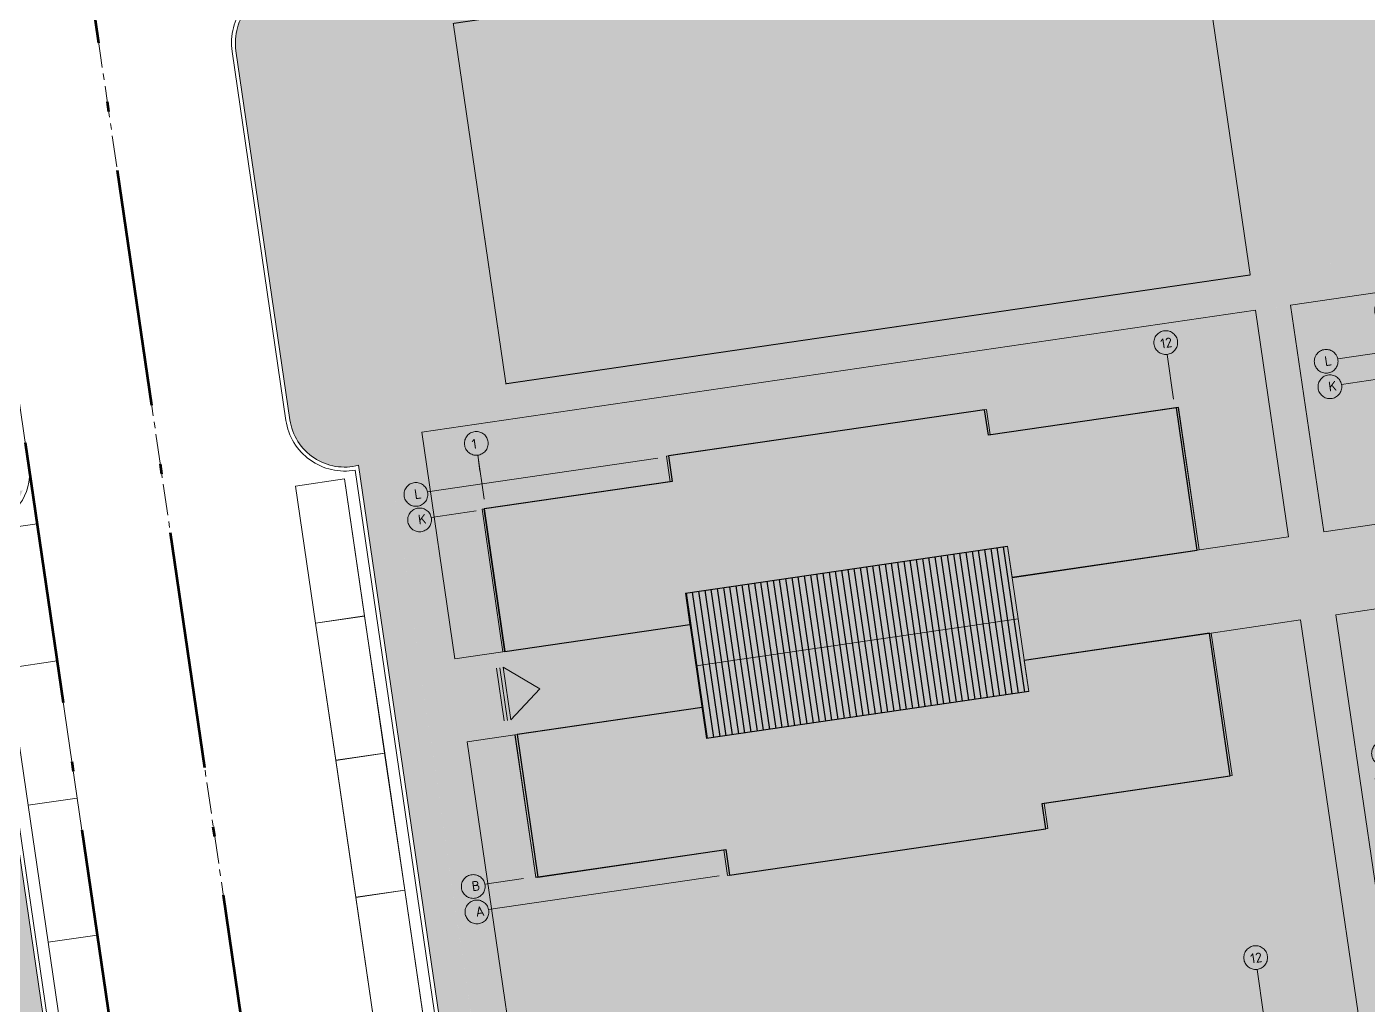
# Model space of a CAD drawing. Header units: metres. Extents: x 2 to 659295185, y -28 to 1124222152.
# Drawn here: x 657146.4 to 657214.2, y 1124262.2 to 1124311.6 of the extents above; entities that cross this region are included whole.
import ezdxf

# ---------------------------------------------------------------- set-up
doc = ezdxf.new("R2010")
doc.units = ezdxf.units.M
doc.header["$MEASUREMENT"] = 0
doc.linetypes.add('ACAD_ISO10W100', pattern=[18.5, 12, -3, 0.5, -3])
doc.linetypes.add('CENTER', pattern=[50.8, 31.75, -6.35, 6.35, -6.35])
doc.layers.get('0').update_dxf_attribs({"linetype": 'CONTINUOUS'})
for name, color, linetype, lineweight in [("a''brocal", 220, 'CONTINUOUS', 15), ("a''EdfCompl-MNS''order-Campo de Juego''1-5_parcel", 53, 'CONTINUOUS', 15), ('ACOTADO 500', 7, 'CONTINUOUS', 15), ('area verde', 76, 'CONTINUOUS', 13), ('eje vial', 1, 'CENTER', 15), ('estaciomamiento', 8, 'CONTINUOUS', 15), ('flecha', 4, 'CONTINUOUS', 15), ('MANZANA URBA', 30, 'ACAD_ISO10W100', 80)]:
    doc.layers.add(name, color=color, linetype=linetype, lineweight=lineweight)
doc.layers.add('AREA ACERA', color=7, linetype='CONTINUOUS', lineweight=15, true_color=0xfbe193)
doc.layers.add('AREA PARQUE JARDIN', color=7, linetype='CONTINUOUS', lineweight=15, true_color=0xb4f698)
doc.layers.add('EDIFICIO', color=7, linetype='CONTINUOUS')
doc.styles.add('СПДС', font='isocpeur.ttf')

# ---------------------------------------------------------------- blocks, each defined once
blk = doc.blocks.new('fundacion edificio')
at = {"layer": 'EDIFICIO', "lineweight": 15, "ltscale": 4, "elevation": 0, "flags": 128}
for points in [[(656675.553, 1124313.759), (656674.5, 1124320.962), (656683.999, 1124322.351), (656683.811, 1124323.637), (656699.989, 1124326.002), (656700.177, 1124324.716), (656709.676, 1124326.105), (656710.729, 1124318.902), (656701.282, 1124317.52), (656701.051, 1124319.099), (656684.774, 1124316.719), (656685.005, 1124315.141), (656675.553, 1124313.759)], [(656676.166, 1124309.563), (656677.22, 1124302.36), (656686.719, 1124303.749), (656686.907, 1124302.462), (656703.085, 1124304.828), (656702.897, 1124306.114), (656712.396, 1124307.503), (656711.343, 1124314.706), (656701.895, 1124313.325), (656702.125, 1124311.752), (656685.848, 1124309.372), (656685.619, 1124310.945), (656676.166, 1124309.563)]]:
    blk.add_lwpolyline(points, dxfattribs=at)
blk = doc.blocks.new('Edificio')
h = blk.add_hatch(color=252)
h.dxf.hatch_style = 1
h.paths.add_polyline_path([(660750.426, 1121426.812), (660750.324, 1121426.812), (660750.324, 1121419.532), (660750.426, 1121419.532)])
h.paths.add_polyline_path([(660760.026, 1121428.112), (660759.924, 1121428.112), (660759.924, 1121426.812), (660760.026, 1121426.812)])
h.paths.add_polyline_path([(660776.274, 1121428.112), (660776.176, 1121428.112), (660776.176, 1121426.812), (660776.274, 1121426.812)])
h.paths.add_polyline_path([(660785.874, 1121426.812), (660785.776, 1121426.812), (660785.776, 1121419.532), (660785.874, 1121419.532)])
h.paths.add_polyline_path([(660785.874, 1121415.292), (660785.776, 1121415.292), (660785.776, 1121408.012), (660785.874, 1121408.012)])
h.paths.add_polyline_path([(660776.274, 1121408.012), (660776.176, 1121408.012), (660776.176, 1121406.712), (660776.274, 1121406.712)])
h.paths.add_polyline_path([(660760.026, 1121408.012), (660759.924, 1121408.012), (660759.924, 1121406.712), (660760.026, 1121406.712)])
h.paths.add_polyline_path([(660750.426, 1121415.292), (660750.324, 1121415.292), (660750.324, 1121408.012), (660750.426, 1121408.012)])
at = {"layer": 'EDIFICIO', "linetype": 'Continuous', "lineweight": 0}
for color, points in [(254, [(660776.326, 1121421.125), (660776.326, 1121421.125), (660776.326, 1121421.125), (660776.326, 1121419.532), (660785.776, 1121419.532), (660785.776, 1121426.812), (660776.176, 1121426.812), (660776.176, 1121428.112), (660760.026, 1121428.112), (660760.026, 1121426.812), (660750.426, 1121426.812), (660750.426, 1121419.532), (660759.876, 1121419.532), (660759.876, 1121421.125)]), (252, [(660759.876, 1121421.128), (660776.326, 1121421.128), (660776.326, 1121413.703), (660759.876, 1121413.703)]), (254, [(660776.176, 1121406.712), (660776.176, 1121408.012), (660785.776, 1121408.012), (660785.776, 1121415.292), (660776.326, 1121415.292), (660776.326, 1121413.7), (660759.876, 1121413.7), (660759.876, 1121415.292), (660750.426, 1121415.292), (660750.426, 1121408.012), (660760.026, 1121408.012), (660760.026, 1121406.712)])]:
    blk.add_hatch(color=color, dxfattribs=at).paths.add_polyline_path(points)
at = {"layer": 'EDIFICIO', "linetype": 'Continuous', "ltscale": 0.4}
h = blk.add_hatch(dxfattribs=at)
h.set_pattern_fill('LINE', color=9, scale=0.1, angle=90)
h.set_pattern_definition([(90, (6e-11, -1e-11), (-0.3175, 0), [])])
h.paths.add_polyline_path([(660759.877, 1121421.128), (660776.326, 1121421.128), (660776.326, 1121413.703), (660759.877, 1121413.703)])
at = {"elevation": 0}
for points in [[(660776.326, 1121419.532), (660785.776, 1121419.532), (660785.776, 1121426.812), (660776.176, 1121426.812), (660776.176, 1121428.112), (660760.026, 1121428.112), (660760.026, 1121426.812), (660750.426, 1121426.812), (660750.426, 1121419.532), (660759.876, 1121419.532)], [(660759.876, 1121415.292), (660750.426, 1121415.292), (660750.426, 1121408.012), (660760.026, 1121408.012), (660760.026, 1121406.712), (660776.176, 1121406.712), (660776.176, 1121408.012), (660785.776, 1121408.012), (660785.776, 1121415.292), (660776.326, 1121415.292)]]:
    blk.add_lwpolyline(points, dxfattribs=at)
at = {"layer": 'EDIFICIO', "lineweight": 0}
for p, q in [((660750.501, 1121427.305), (660750.501, 1121429.544)), ((660750.501, 1121428.733), (660750.501, 1121429.264))]:
    blk.add_line(p, q, dxfattribs=at)
at = {"layer": 'EDIFICIO', "linetype": 'CENTER', "lineweight": 0}
for p, q in [((660785.701, 1121427.264), (660785.701, 1121429.544)), ((660759.493, 1121428.078), (660747.726, 1121428.078)), ((660750.017, 1121426.77), (660747.726, 1121426.77)), ((660749.698, 1121408.053), (660747.726, 1121408.053)), ((660759.493, 1121406.753), (660747.726, 1121406.753))]:
    blk.add_line(p, q, dxfattribs=at)
at = {"layer": 'EDIFICIO'}
for p, q in [((660750.426, 1121419.535), (660750.426, 1121426.812, 0)), ((660759.876, 1121421.128), (660776.326, 1121421.128))]:
    blk.add_line(p, q, dxfattribs=at)
at = {"layer": 'EDIFICIO', "linetype": 'Continuous', "lineweight": 0}
for p, q in [((660776.326, 1121421.128), (660759.876, 1121421.128)), ((660759.876, 1121421.128), (660759.876, 1121419.533)), ((660759.876, 1121421.128), (660776.326, 1121421.128)), ((660759.876, 1121413.703), (660759.876, 1121421.128)), ((660776.326, 1121419.533), (660776.326, 1121421.128)), ((660776.326, 1121421.128), (660776.326, 1121413.703)), ((660759.876, 1121417.415), (660776.327, 1121417.415)), ((660776.326, 1121413.703), (660776.326, 1121415.293))]:
    blk.add_line(p, q, dxfattribs=at)
at = {"layer": 'EDIFICIO', "linetype": 'Continuous', "lineweight": 0, "flags": 128}
blk.add_lwpolyline([(660760.026, 1121426.815), (660760.026, 1121428.11)], dxfattribs=at)
at = {"layer": 'EDIFICIO', "linetype": 'Continuous', "ltscale": 0.4, "flags": 128}
blk.add_lwpolyline([(660776.326, 1121413.703), (660759.876, 1121413.703)], dxfattribs=at)
at = {"layer": 'EDIFICIO', "linetype": 'CENTER', "lineweight": 0}
for centre in [(660750.519, 1121430.144), (660785.719, 1121430.144), (660747.127, 1121428.034), (660747.127, 1121426.734), (660747.127, 1121408.016), (660747.127, 1121406.716)]:
    blk.add_circle(centre, 0.6, dxfattribs=at)
at = {"lineweight": 15, "rotation": 351.681964438767}
blk.add_blockref('fundacion edificio', (-151669.058, 103932.944), dxfattribs=at)
at = {"layer": 'EDIFICIO', "linetype": 'Continuous', "style": 'СПДС'}
for s, p in [('1', (660750.288, 1121429.887)), ('12', (660785.447, 1121429.874)), ('L', (660747.046, 1121427.795)), ('K', (660747.052, 1121426.495)), ('B', (660747.054, 1121407.778)), ('A', (660747.054, 1121406.478))]:
    blk.add_text(s, height=0.5, dxfattribs=at).set_placement(p)
blk = doc.blocks.new('flecha')
at = {"linetype": 'Continuous', "lineweight": 0}
blk.add_hatch(color=4, dxfattribs=at).paths.add_polyline_path([(-430.478, 177.869), (-432.158, 179.213), (-432.158, 176.525)])
at = {"color": 4, "linetype": 'Continuous', "lineweight": 0, "flags": 128}
for points in [[(-432.494, 176.525), (-432.494, 179.213)], [(-432.326, 176.525), (-432.326, 179.213)]]:
    blk.add_lwpolyline(points, dxfattribs=at)
at = {"linetype": 'Continuous', "lineweight": 0, "flags": 128}
blk.add_lwpolyline([(-430.478, 177.869), (-432.158, 179.213), (-432.158, 176.525), (-430.478, 177.869)], dxfattribs=at)

msp = doc.modelspace()

# ---------------------------------------------------------------- hatches: boundary and pattern name
at = {"layer": "a''EdfCompl-MNS''order-Campo de Juego''1-5_parcel"}
h = msp.add_hatch(color=256, dxfattribs=at)
h.dxf.hatch_style = 1
h.paths.add_polyline_path([(656891.5951, 1124252.8151), (656853.9949, 1124247.3177), (656851.3352, 1124265.5266), (656888.936, 1124271.0191)])
h.paths.add_polyline_path([(657049.9144, 1124275.9626), (657012.3141, 1124270.4652), (657009.6575, 1124288.6531), (657047.2561, 1124294.1452)])
h.paths.add_polyline_path([(657208.2326, 1124299.107), (657170.6323, 1124293.6096), (657167.9733, 1124311.8137), (657205.5721, 1124317.3059)])
h.paths.add_polyline_path([(657366.5486, 1124322.2537), (657328.9483, 1124316.7563), (657326.2893, 1124334.9604), (657363.887, 1124340.458)])
h.paths.add_polyline_path([(657524.8661, 1124345.3962), (657487.2658, 1124339.8988), (657484.6068, 1124358.1029), (657522.2045, 1124363.6004)])
h.paths.add_polyline_path([(657683.1834, 1124368.5399), (657645.5831, 1124363.0425), (657642.9235, 1124381.2506), (657680.5213, 1124386.7476)])
at = {"layer": 'AREA ACERA'}
h = msp.add_hatch(color=256, dxfattribs=at)
h.dxf.hatch_style = 1
edge = h.paths.add_edge_path()
edge.add_line((657157.0255, 1124310.2144), (657161.6762, 1124310.8939))
edge.add_line((657161.6762, 1124310.8939), (657164.3375, 1124292.6899))
edge.add_line((657164.3375, 1124292.6899), (657159.6867, 1124292.01))
edge.add_line((657159.6867, 1124292.01), (657159.7187, 1124291.7905))
edge.add_arc((657162.492, 1124292.1959), 2.8028, 188.316666, 222.585198)
edge.add_line((657160.4284, 1124290.2993), (657306.2109, 1124311.6116))
edge.add_arc((657304.0545, 1124312.4115), 2.3, 339.646872, 368.317988)
edge.add_line((657306.3303, 1124312.7443), (657306.2296, 1124313.4334))
edge.add_line((657306.2296, 1124313.4334), (657300.1937, 1124312.551))
edge.add_line((657300.1937, 1124312.551), (657297.5316, 1124330.7607))
edge.add_line((657297.5316, 1124330.7607), (657303.5672, 1124331.6431))
edge.add_line((657303.5672, 1124331.6431), (657303.4655, 1124332.3391))
edge.add_arc((657301.1896, 1124332.0063), 2.3, 8.318061, 36.701261)
edge.add_line((657303.0337, 1124333.3809), (657157.2506, 1124312.0685))
edge.add_arc((657159.7642, 1124310.8356), 2.7997, 153.871805, 188.315544)
edge.add_line((657156.9939, 1124310.4307), (657157.0255, 1124310.2144))
h.paths.add_polyline_path([(657163.4573, 1124311.1541), (657166.1185, 1124292.9503), (657208.2326, 1124299.107), (657205.5721, 1124317.3059)], flags=16)
h.paths.add_polyline_path([(657207.3531, 1124317.5661), (657210.0137, 1124299.3674), (657254.2198, 1124305.8299), (657251.5601, 1124324.0235)], flags=16)
h.paths.add_polyline_path([(657253.3393, 1124324.2968), (657256.0009, 1124306.0904), (657298.4035, 1124312.2892), (657295.7419, 1124330.4957)], flags=16)
h = msp.add_hatch(color=256, dxfattribs=at)
h.dxf.hatch_style = 1
h.paths.add_polyline_path([(657164.5979, 1124290.9088), (657173.0349, 1124233.2098), (657168.3849, 1124232.5249), (657168.6422, 1124230.7643), (657173.2929, 1124231.4442), (657174.0891, 1124225.9979), (657175.8701, 1124226.2583), (657175.0739, 1124231.7045), (657307.368, 1124251.0447), (657308.1636, 1124245.6026), (657309.9447, 1124245.863), (657309.1491, 1124251.3051), (657315.7786, 1124252.2742), (657315.5177, 1124254.0592), (657308.8881, 1124253.0901), (657300.4558, 1124310.7701), (657298.6629, 1124310.508), (657300.3364, 1124299.0604), (657288.179, 1124297.2829), (657288.7929, 1124293.0835), (657300.9477, 1124294.8604), (657304.8773, 1124267.9863), (657292.7222, 1124266.2088), (657293.3357, 1124262.0135), (657305.4872, 1124263.79), (657307.0904, 1124252.8232), (657264.695, 1124246.6254), (657263.0913, 1124257.5954), (657277.0603, 1124259.6274), (657276.4467, 1124263.83), (657262.478, 1124261.7908), (657258.5688, 1124288.6645), (657272.5162, 1124290.7072), (657271.903, 1124294.8998), (657257.9364, 1124292.8571), (657256.2612, 1124304.3163), (657254.4801, 1124304.0559), (657256.1549, 1124292.5967), (657242.1925, 1124290.5548), (657242.8059, 1124286.3605), (657256.7687, 1124288.4013), (657260.6967, 1124261.5266), (657246.735, 1124259.4853), (657247.3485, 1124255.2902), (657261.3108, 1124257.3314), (657262.9141, 1124246.365), (657218.7078, 1124239.9023), (657217.1048, 1124250.8679), (657231.0711, 1124252.9096), (657230.4575, 1124257.1067), (657216.4912, 1124255.0649), (657212.5621, 1124281.9422), (657226.5277, 1124283.985), (657225.916, 1124288.1762), (657211.9486, 1124286.1376), (657210.2749, 1124297.5864), (657208.4938, 1124297.326), (657210.1682, 1124285.8729), (657196.2075, 1124283.8308), (657196.8211, 1124279.6361), (657210.7816, 1124281.677), (657214.7042, 1124254.8478), (657200.7435, 1124252.8063), (657201.3651, 1124248.5659), (657215.3234, 1124250.6091), (657216.9269, 1124239.6421), (657174.8137, 1124233.4845), (657173.2103, 1124244.45), (657185.0884, 1124246.1779), (657184.4738, 1124250.382), (657172.597, 1124248.6454), (657168.6678, 1124275.52), (657180.5446, 1124277.2566), (657179.9312, 1124281.4517), (657168.0545, 1124279.7152), (657166.3798, 1124291.1693)])
h = msp.add_hatch(color=256, dxfattribs=at)
h.dxf.hatch_style = 1
h.paths.add_polyline_path([(657166.2725, 1124279.4549), (657164.6894, 1124279.2234), (657165.302, 1124275.0332), (657166.8851, 1124275.2647)])
at = {"layer": 'AREA PARQUE JARDIN'}
h = msp.add_hatch(color=256, dxfattribs=at)
h.dxf.hatch_style = 1
h.paths.add_polyline_path([(657167.9733, 1124311.8137), (657163.4573, 1124311.1541), (657166.1185, 1124292.9503), (657170.6322, 1124293.6102)])
h.paths.add_polyline_path([(657251.5601, 1124324.0235), (657207.3531, 1124317.5661), (657210.0136, 1124299.3674), (657254.2198, 1124305.83)])
h.paths.add_polyline_path([(657295.7419, 1124330.4957), (657290.9417, 1124329.794), (657293.6012, 1124311.5872), (657298.4035, 1124312.2892)])
h.paths.add_polyline_path([(657300.1937, 1124312.551), (657297.5313, 1124330.7607), (657300.1937, 1124312.551)])
at = {"layer": 'area verde'}
h = msp.add_hatch(color=256, dxfattribs=at)
h.dxf.hatch_style = 1
h.paths.add_polyline_path([(657161.6762, 1124310.8939), (657157.0255, 1124310.2144), (657159.6867, 1124292.01), (657164.3375, 1124292.6899)])
h.paths.add_polyline_path([(657300.1937, 1124312.551), (657306.2296, 1124313.4334), (657303.5672, 1124331.6431), (657297.5313, 1124330.7607)])
h = msp.add_hatch(color=256, dxfattribs=at)
h.dxf.hatch_style = 1
h.paths.add_polyline_path([(657168.0528, 1124279.7205), (657170.477, 1124280.0749), (657169.4237, 1124287.2781), (657178.9236, 1124288.6621), (657178.7355, 1124289.9485), (657194.9136, 1124292.3132), (657195.1016, 1124291.0269), (657204.5999, 1124292.4213), (657205.6531, 1124285.2173), (657210.1667, 1124285.8772), (657208.4929, 1124297.3259), (657166.3789, 1124291.1692)])
h.paths.add_polyline_path([(657171.0902, 1124275.8795), (657168.6662, 1124275.5251), (657172.5953, 1124248.6508), (657175.1187, 1124249.0197), (657174.0656, 1124256.2231), (657183.4662, 1124257.5921), (657183.2781, 1124258.8784), (657199.4563, 1124261.2435), (657199.644, 1124259.9572), (657209.1432, 1124261.3459), (657210.1963, 1124254.1424), (657214.7088, 1124254.8074), (657210.78, 1124281.6818), (657206.267, 1124281.0167), (657207.3202, 1124273.8133), (657197.8212, 1124272.4245), (657198.009, 1124271.1384), (657181.831, 1124268.7731), (657181.6431, 1124270.0597), (657172.1436, 1124268.6761)])
h.paths.add_polyline_path([(657175.633, 1124244.8099), (657173.2107, 1124244.4559), (657174.8145, 1124233.4857), (657216.9278, 1124239.6423), (657215.3241, 1124250.6123), (657210.8109, 1124249.9526), (657211.8612, 1124242.7427), (657202.3641, 1124241.3518), (657202.5513, 1124240.0717), (657186.374, 1124237.7038), (657186.1859, 1124238.9903), (657176.6869, 1124237.6014)])
h.paths.add_polyline_path([(657221.6179, 1124251.5324), (657217.1031, 1124250.8724), (657218.7069, 1124239.9023), (657262.9131, 1124246.3649), (657261.3095, 1124257.3336), (657256.7943, 1124256.6744), (657257.8473, 1124249.4714), (657248.3485, 1124248.0794), (657248.5366, 1124246.7931), (657232.3588, 1124244.4283), (657232.1708, 1124245.7147), (657222.6713, 1124244.329)])
h.paths.add_polyline_path([(657212.561, 1124281.9421), (657216.49, 1124255.0665), (657221.0051, 1124255.7243), (657219.9519, 1124262.9282), (657229.451, 1124264.3166), (657229.263, 1124265.603), (657245.4405, 1124267.9713), (657245.6286, 1124266.685), (657255.1277, 1124268.0736), (657256.1808, 1124260.8702), (657260.696, 1124261.5303), (657256.7672, 1124288.4047), (657252.253, 1124287.7408), (657253.3039, 1124280.5382), (657243.806, 1124279.1491), (657243.994, 1124277.8628), (657227.8155, 1124275.501), (657227.6275, 1124276.7873), (657218.1284, 1124275.3987), (657217.0754, 1124282.6021)])
h.paths.add_polyline_path([(657211.9477, 1124286.1375), (657216.4625, 1124286.7943), (657215.4094, 1124293.9976), (657224.9085, 1124295.3863), (657224.7204, 1124296.6727), (657240.898, 1124299.041), (657241.086, 1124297.7547), (657250.5855, 1124299.1401), (657251.6386, 1124291.9366), (657256.1539, 1124292.6001), (657254.4802, 1124304.0489), (657210.274, 1124297.5863)])
h.paths.add_polyline_path([(657257.9351, 1124292.86), (657262.4493, 1124293.5201), (657261.3962, 1124300.7238), (657270.8952, 1124302.1125), (657270.7072, 1124303.3988), (657286.8852, 1124305.7639), (657287.0733, 1124304.4776), (657296.5727, 1124305.8637), (657297.6258, 1124298.6602), (657300.3357, 1124299.059), (657298.6612, 1124310.5131), (657256.2603, 1124304.3162)])
h.paths.add_polyline_path([(657263.0628, 1124289.325), (657258.5483, 1124288.665), (657262.4771, 1124261.7907), (657266.9918, 1124262.4507), (657265.9388, 1124269.6541), (657275.4382, 1124271.04), (657275.2502, 1124272.3263), (657291.4281, 1124274.6921), (657291.6162, 1124273.4058), (657301.115, 1124274.7965), (657302.168, 1124267.5931), (657304.8755, 1124267.9862), (657300.9467, 1124294.8605), (657298.239, 1124294.4674), (657299.2921, 1124287.264), (657289.7928, 1124285.8753), (657289.9808, 1124284.589), (657273.8028, 1124282.2239), (657273.6147, 1124283.5102), (657264.116, 1124282.1216)])
h.paths.add_polyline_path([(657263.0904, 1124257.5953), (657264.6941, 1124246.6253), (657307.0897, 1124252.8217), (657305.486, 1124263.7917), (657302.7815, 1124263.3977), (657303.8346, 1124256.1943), (657294.3357, 1124254.8028), (657294.5238, 1124253.5164), (657278.346, 1124251.1519), (657278.1579, 1124252.4383), (657268.6589, 1124251.0495), (657267.6058, 1124258.2529)])
h = msp.add_hatch(color=256, dxfattribs=at)
h.dxf.hatch_style = 1
edge = h.paths.add_edge_path()
edge.add_line((657173.292, 1124231.4441), (657168.6414, 1124230.7642))
edge.add_arc((657356.5499, 1124257.7273), 189.8331, 188.16566, 188.471722)
edge.add_line((657168.7881, 1124229.7608), (657169.032, 1124228.0925))
edge.add_arc((657171.8025, 1124228.4975), 2.8, 188.31722, 278.31717)
edge.add_line((657172.2075, 1124225.7269), (657174.0876, 1124226.0018))
edge.add_line((657174.0876, 1124226.0018), (657173.292, 1124231.4441))
edge = h.paths.add_edge_path()
edge.add_line((657164.6894, 1124279.2234), (657166.2725, 1124279.4549))
edge.add_line((657166.2725, 1124279.4549), (657164.5978, 1124290.9089))
edge.add_line((657164.5978, 1124290.9089), (657160.4284, 1124290.2993))
edge.add_arc((657162.4788, 1124292.1896), 2.7888, 222.67368, 276.63984)
edge.add_line((657162.8013, 1124289.4195), (657163.1903, 1124289.4764))
edge.add_line((657163.1903, 1124289.4764), (657164.6894, 1124279.2234))
h.paths.add_polyline_path([(657169.2321, 1124248.1535), (657170.8151, 1124248.3849), (657166.8851, 1124275.2647), (657165.302, 1124275.0332)])
h.paths.add_polyline_path([(657171.4285, 1124244.1895), (657169.8456, 1124243.9581), (657171.4509, 1124232.9783), (657173.0338, 1124233.2097)])
h = msp.add_hatch(color=256, dxfattribs=at)
h.dxf.hatch_style = 1
h.paths.add_polyline_path([(657150.2533, 1124241.0952), (657148.6697, 1124240.8637), (657150.2751, 1124229.8864), (657151.8581, 1124230.1195)])
h.paths.add_polyline_path([(657145.7106, 1124272.1664), (657144.1254, 1124271.9346), (657148.0558, 1124245.0605), (657149.6397, 1124245.2921)])
edge = h.paths.add_edge_path()
edge.add_line((657143.5118, 1124276.1301), (657145.0972, 1124276.3619))
edge.add_line((657145.0972, 1124276.3619), (657143.5971, 1124286.6223))
edge.add_line((657143.5971, 1124286.6223), (657144.3925, 1124286.7386))
edge.add_arc((657144.0598, 1124289.0144), 2.3, 278.318188, 339.884529)
edge.add_line((657146.2195, 1124288.2234), (657141.8367, 1124287.5827))
edge.add_line((657141.8367, 1124287.5827), (657143.5118, 1124276.1301))

# ---------------------------------------------------------------- linework, layer by layer
at = {"layer": "a''brocal", "elevation": 433.2399}
for points in [[(657127.4943, 1124398.1406), (657140.2398, 1124310.9644), (657140.8334, 1124311.0512, -0.414213), (657143.6688, 1124308.9392), (657146.5335, 1124289.3761, -0.414343), (657144.4215, 1124286.5407), (657143.8239, 1124286.4534)], [(657216.422, 1124237.5471), (657175.2998, 1124231.5355), (657176.0954, 1124226.0932), (657172.2365, 1124225.529, -0.4142136), (657168.8341, 1124228.0635), (657168.1564, 1124232.6986), (657171.2241, 1124233.1472), (657163.0212, 1124289.2504, -0.4256271), (657159.5208, 1124291.7617), (657156.796, 1124310.4018, -0.4240037), (657159.4295, 1124313.8166)], [(657216.591, 1124237.774), (657175.073, 1124231.7044), (657175.8686, 1124226.2622), (657172.2076, 1124225.7269, -0.4142136), (657169.032, 1124228.0925), (657168.3832, 1124232.5297), (657171.4509, 1124232.9782), (657163.1879, 1124289.4924, -0.4478546), (657159.7187, 1124291.7905), (657156.9939, 1124310.4307, -0.4460099), (657159.6584, 1124313.6333)], [(657143.8239, 1124286.4534), (657152.0271, 1124230.3455), (657155.0945, 1124230.794), (657155.7729, 1124226.1542, -0.4142151), (657153.2385, 1124222.7517), (657149.3795, 1124222.1875), (657148.5836, 1124227.6315), (657107.4563, 1124221.6184), (657108.1075, 1124217.1645, -0.4142141), (657107.2626, 1124216.0303), (657105.8774, 1124215.8278, -0.4142136), (657104.7432, 1124216.6726), (657104.092, 1124221.1266), (657061.4691, 1124214.8949), (657062.12, 1124210.4427, -0.4142136), (657061.2752, 1124209.3086), (657059.8899, 1124209.106, -0.4142136), (657058.7558, 1124209.9508), (657058.1049, 1124214.403), (657016.6858, 1124208.3473), (657017.4814, 1124202.9051), (657011.6433, 1124202.0516, -0.4142143)], [(657143.5971, 1124286.6223), (657151.8582, 1124230.1187), (657154.9256, 1124230.5672), (657155.575, 1124226.1252, -0.4142151), (657153.2095, 1124222.9496), (657149.5485, 1124222.4144), (657148.7525, 1124227.8583), (657107.2294, 1124221.7874)]]:
    msp.add_lwpolyline(points, format="xyb", dxfattribs=at)
at = {"layer": "a''EdfCompl-MNS''order-Campo de Juego''1-5_parcel", "const_width": 0.05, "elevation": 433.2399}
msp.add_lwpolyline([(657208.2326, 1124299.107), (657170.6323, 1124293.6096), (657167.9733, 1124311.8137), (657205.5721, 1124317.3059), (657208.2326, 1124299.107)], dxfattribs=at)
at = {"layer": 'area verde', "elevation": 433.2399}
for points in [[(657211.9477, 1124286.1375), (657216.4625, 1124286.7943), (657215.4094, 1124293.9976), (657224.9085, 1124295.3863), (657224.7204, 1124296.6727), (657240.898, 1124299.041), (657241.086, 1124297.7547), (657250.5855, 1124299.1401), (657251.6386, 1124291.9366), (657256.1539, 1124292.6001), (657254.4802, 1124304.0489), (657210.274, 1124297.5863), (657211.9477, 1124286.1375)], [(657168.0528, 1124279.7205), (657170.477, 1124280.0749), (657169.4237, 1124287.2781), (657178.9236, 1124288.6621), (657178.7355, 1124289.9485), (657194.9136, 1124292.3132), (657195.1016, 1124291.0269), (657204.5999, 1124292.4213), (657205.6531, 1124285.2173), (657210.1667, 1124285.8772), (657208.4929, 1124297.3259), (657166.3789, 1124291.1692), (657168.0528, 1124279.7205)], [(657212.561, 1124281.9421), (657216.49, 1124255.0665), (657221.0051, 1124255.7243), (657219.9519, 1124262.9282), (657229.451, 1124264.3166), (657229.263, 1124265.603), (657245.4405, 1124267.9713), (657245.6286, 1124266.685), (657255.1277, 1124268.0736), (657256.1808, 1124260.8702), (657260.696, 1124261.5303), (657256.7672, 1124288.4047), (657252.253, 1124287.7408), (657253.3039, 1124280.5382), (657243.806, 1124279.1491), (657243.994, 1124277.8628), (657227.8155, 1124275.501), (657227.6275, 1124276.7873), (657218.1284, 1124275.3987), (657217.0754, 1124282.6021), (657212.561, 1124281.9421)], [(657171.0902, 1124275.8795), (657168.6662, 1124275.5251), (657172.5953, 1124248.6508), (657175.1187, 1124249.0197), (657174.0656, 1124256.2231), (657183.4662, 1124257.5921), (657183.2781, 1124258.8784), (657199.4563, 1124261.2435), (657199.644, 1124259.9572), (657209.1432, 1124261.3459), (657210.1963, 1124254.1424), (657214.7088, 1124254.8074), (657210.78, 1124281.6818), (657206.267, 1124281.0167), (657207.3202, 1124273.8133), (657197.8212, 1124272.4245), (657198.009, 1124271.1384), (657181.831, 1124268.7731), (657181.6431, 1124270.0597), (657172.1436, 1124268.6761), (657171.0902, 1124275.8795)]]:
    msp.add_lwpolyline(points, dxfattribs=at)
at = {"layer": 'eje vial', "ltscale": 0.05, "elevation": 433.2399, "flags": 128}
msp.add_lwpolyline([(657132.3766, 1124431.7995), (657172.7273, 1124155.7898)], dxfattribs=at)
at = {"layer": 'estaciomamiento', "elevation": 433.2399, "flags": 128}
for points in [[(657161.0187, 1124281.5181), (657163.4924, 1124281.8797), (657162.4798, 1124288.8061), (657160.0061, 1124288.4444), (657161.0187, 1124281.5181)], [(657161.0198, 1124281.5109), (657163.4935, 1124281.8726), (657162.4808, 1124288.7989), (657160.0071, 1124288.4373), (657161.0198, 1124281.5109)], [(657145.4839, 1124279.2468), (657147.9576, 1124279.6084), (657146.9449, 1124286.5348), (657144.4712, 1124286.1731), (657145.4839, 1124279.2468)], [(657162.0314, 1124274.5917), (657164.5051, 1124274.9534), (657163.4924, 1124281.8797), (657161.0187, 1124281.5181), (657162.0314, 1124274.5917)], [(657162.0325, 1124274.5845), (657164.5062, 1124274.9462), (657163.4935, 1124281.8726), (657161.0198, 1124281.5109), (657162.0325, 1124274.5845)], [(657146.4966, 1124272.3204), (657148.9703, 1124272.6821), (657147.9576, 1124279.6084), (657145.4839, 1124279.2468), (657146.4966, 1124272.3204)], [(657163.0441, 1124267.6653), (657165.5178, 1124268.027), (657164.5051, 1124274.9534), (657162.0314, 1124274.5917), (657163.0441, 1124267.6653)], [(657163.0451, 1124267.6582), (657165.5188, 1124268.0198), (657164.5062, 1124274.9462), (657162.0325, 1124274.5845), (657163.0451, 1124267.6582)], [(657147.5092, 1124265.3941), (657149.9829, 1124265.7557), (657148.9703, 1124272.6821), (657146.4966, 1124272.3204), (657147.5092, 1124265.3941)], [(657164.0568, 1124260.739), (657166.5305, 1124261.1006), (657165.5178, 1124268.027), (657163.0441, 1124267.6653), (657164.0568, 1124260.739)], [(657164.0578, 1124260.7318), (657166.5315, 1124261.0935), (657165.5188, 1124268.0198), (657163.0451, 1124267.6582), (657164.0578, 1124260.7318)], [(657148.5219, 1124258.4677), (657150.9956, 1124258.8294), (657149.9829, 1124265.7557), (657147.5092, 1124265.3941), (657148.5219, 1124258.4677)]]:
    msp.add_lwpolyline(points, dxfattribs=at)
at = {"layer": 'MANZANA URBA', "elevation": 433.2399}
for points in [[(657291.4892, 1124449.5033), (657324.4403, 1124224.1284), (657166.1207, 1124200.9812), (657133.0858, 1124426.9484), (657291.4892, 1124449.5033)], [(657129.8823, 1124403.2378), (657143.6688, 1124308.9392), (657146.5335, 1124289.3761), (657155.7729, 1124226.1542), (657157.7461, 1124212.3729), (657157.1244, 1124209.5635), (657155.2489, 1124207.3541), (657152.6159, 1124206.2899), (657016.9108, 1124186.4491), (657014.0986, 1124186.7305), (657011.6918, 1124188.3055), (657010.2955, 1124190.8147), (657009.4172, 1124202.6141), (657008.2409, 1124204.586), (657007.561, 1124209.2361), (656983.0305, 1124377.0197)]]:
    msp.add_lwpolyline(points, dxfattribs=at)

# ---------------------------------------------------------------- block references
at = {"layer": 'ACOTADO 500', "color": 4}
msp.add_blockref('fundacion edificio', (494.9247, -33.6887, 845.8144), dxfattribs=at)
at = {"layer": 'EDIFICIO', "linetype": 'Continuous', "rotation": 8.317186015792005}
for p in [(165632.3221, -80917.666, 845.5233), (165586.3373, -80924.3905, 845.8144), (165590.8798, -80955.4602, 845.8144)]:
    msp.add_blockref('Edificio', p, dxfattribs=at)
at = {"layer": 'flecha', "linetype": 'Continuous', "rotation": 8.317186014837992}
msp.add_blockref('flecha', (657624.0234, 1124164.4746, 433.2399), dxfattribs=at)

doc.saveas('drawing.dxf')
